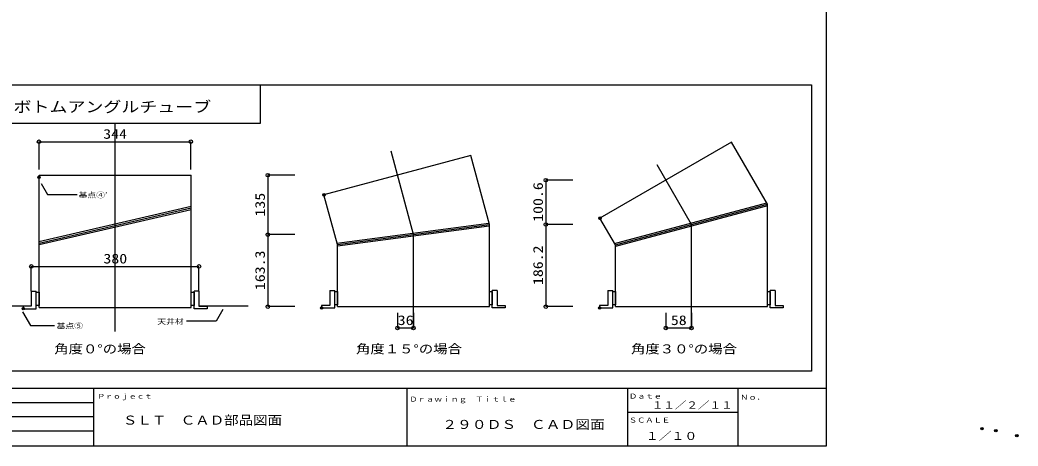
# Model space of a CAD drawing. Units: millimetres at full size. Extents: x -2254 to 2256, y -1415 to 1415.
# Drawn here: x -5 to 2256, y -1415 to -449 of the extents above; entities that cross this region are included whole.
import ezdxf
from ezdxf.enums import TextEntityAlignment as Align

# ---------------------------------------------------------------- set-up
doc = ezdxf.new("R2010")
doc.units = ezdxf.units.MM
doc.header["$LTSCALE"] = 11
doc.header["$PDMODE"] = 32
doc.header["$PDSIZE"] = 5.5
for name, color, linetype in [('0-3___', 6, 'Continuous'), ('0-4___-1', 6, 'Continuous'), ('F-F', 6, 'Continuous')]:
    doc.layers.add(name, color=color, linetype=linetype)
doc.styles.add('ＭＳ ゴシック', font='')
doc.styles.get('ＭＳ ゴシック').set_extended_font_data('MS Gothic')

msp = doc.modelspace()

# ---------------------------------------------------------------- linework, layer by layer
at = {"layer": '0-3___'}
for p, q in [((210.17, -1155.53), (210.17, -684.53)), ((37.75, -787.49), (37.75, -724.6)), ((37.75, -724.78), (381.75, -724.78)), ((381.75, -787.49), (381.75, -724.6)), ((617.81, -800.51), (556.13, -800.51)), ((556.31, -800.51), (556.31, -935.51)), ((1247.81, -812.01), (1186.13, -812.01)), ((1186.31, -812.01), (1186.31, -912.61)), ((1247.75, -912.61), (1186.06, -912.61)), ((1247.75, -912.61), (1186.13, -912.61)), ((1186.24, -912.61), (1186.24, -1098.81)), ((617.75, -935.51), (556.06, -935.51)), ((617.75, -935.51), (556.13, -935.51)), ((556.24, -935.51), (556.24, -1098.81)), ((696.75, -1062.21), (696.75, -1096.02)), ((696.75, -1062.21), (707.88, -1062.21)), ((707.88, -1101.71), (707.88, -1062.21)), ((1064.65, -1101.71), (1064.65, -1062.21)), ((1075.78, -1062.21), (1064.65, -1062.21)), ((1075.78, -1062.21), (1075.78, -1096.02)), ((1326.75, -1062.21), (1326.75, -1096.02)), ((1326.75, -1062.21), (1337.88, -1062.21)), ((1337.88, -1101.71), (1337.88, -1062.21)), ((1694.65, -1101.71), (1694.65, -1062.21)), ((1705.78, -1062.21), (1694.65, -1062.21)), ((1705.78, -1062.21), (1705.78, -1096.02)), ((20.15, -1063.93), (20.15, -1097.74)), ((20.15, -1063.93), (31.28, -1063.93)), ((31.28, -1103.43), (31.28, -1063.93)), ((389.05, -1103.43), (389.05, -1063.93)), ((400.18, -1063.93), (389.05, -1063.93)), ((400.18, -1063.93), (400.18, -1097.74)), ((1.56, -1097.74), (1.56, -1103.43)), ((20.15, -1097.74), (1.56, -1097.74)), ((1.56, -1103.43), (31.28, -1103.43)), ((418.77, -1103.43), (389.05, -1103.43)), ((400.18, -1097.74), (418.77, -1097.74)), ((418.77, -1097.74), (418.77, -1103.43)), ((617.75, -1098.81), (556.06, -1098.81)), ((678.16, -1096.02), (678.16, -1101.71)), ((696.75, -1096.02), (678.16, -1096.02)), ((678.16, -1101.71), (707.88, -1101.71)), ((1094.37, -1101.71), (1064.65, -1101.71)), ((1075.78, -1096.02), (1094.37, -1096.02)), ((1094.37, -1096.02), (1094.37, -1101.71)), ((1247.75, -1098.81), (1186.06, -1098.81)), ((1308.16, -1096.02), (1308.16, -1101.71)), ((1326.75, -1096.02), (1308.16, -1096.02)), ((1308.16, -1101.71), (1337.88, -1101.71)), ((1724.37, -1101.71), (1694.65, -1101.71)), ((1705.78, -1096.02), (1724.37, -1096.02)), ((1724.37, -1096.02), (1724.37, -1101.71)), ((850.26, -1112.96), (850.26, -1147.45)), ((886.26, -1112.96), (886.26, -1147.45)), ((1458.26, -1112.96), (1458.26, -1147.45)), ((1516.26, -1112.96), (1516.26, -1147.45)), ((886.26, -1147.27), (850.26, -1147.27)), ((1516.26, -1147.27), (1458.26, -1147.27)), ((-1247.56, -1315.86), (161.3, -1315.86)), ((-1246.31, -1348.26), (161.3, -1348.26)), ((-1247.56, -1380.67), (161.3, -1380.67))]:
    msp.add_line(p, q, dxfattribs=at)
at = {"layer": '0-3___', "color": 3}
for p, q in [((20.15, -1097.74), (-91.34, -1097.74)), ((511.67, -1097.74), (400.18, -1097.74)), ((-2183.7, -1283.45), (1821.3, -1283.45)), ((161.3, -1283.45), (161.3, -1413.07)), ((871.3, -1283.45), (871.3, -1413.07)), ((1621.3, -1283.45), (1621.3, -1413.07))]:
    msp.add_line(p, q, dxfattribs=at)
at = {"layer": '0-3___', "color": 134}
for p, q in [((1371.3, -1283.45), (1371.3, -1413.07)), ((1371.3, -1338.26), (1621.3, -1338.26))]:
    msp.add_line(p, q, dxfattribs=at)
at = {"layer": '0-3___', "color": 3}
msp.add_lwpolyline([(-2253.7, 1415), (1821.3, 1415), (1821.3, -1415), (-2253.7, -1415)], close=True, dxfattribs=at)
at = {"layer": '0-3___'}
for points in [[(-163.34, -595.53), (1788.66, -595.53), (1788.66, -1245.53), (-163.34, -1245.53)], [(-163.34, -595.53), (538.66, -595.53), (538.66, -683.53), (-163.34, -683.53)], [(31.28, -1066.09), (37.77, -1066.09), (37.77, -1096.2), (31.28, -1096.2)], [(382.57, -1066.09), (389.05, -1066.09), (389.05, -1096.2), (382.57, -1096.2)], [(707.88, -1064.37), (713.86, -1064.37), (713.86, -1094.49), (707.88, -1094.49)], [(1058.66, -1064.37), (1064.65, -1064.37), (1064.65, -1094.49), (1058.66, -1094.49)], [(1337.88, -1064.37), (1343.86, -1064.37), (1343.86, -1094.49), (1337.88, -1094.49)], [(1688.66, -1064.37), (1694.65, -1064.37), (1694.65, -1094.49), (1688.66, -1094.49)]]:
    msp.add_lwpolyline(points, close=True, dxfattribs=at)
for points in [[(886.26, -1146.81), (886.26, -935.52), (835.53, -746.24)], [(1516.26, -1146.81), (1516.26, -912.61), (1438.26, -777.53)], [(42.63, -819.25), (57.23, -844.53), (124.21, -844.53)], [(454.31, -1105.53), (439.3, -1131.53), (372.32, -1131.53)], [(0.49, -1110.35), (18.39, -1141.35), (72.53, -1141.35)]]:
    msp.add_lwpolyline(points, dxfattribs=at)
at = {"layer": '0-3___', "color": 3}
msp.add_lwpolyline([(-2253.7, -1283.45), (1821.3, -1283.45), (1821.3, -1413.07)], dxfattribs=at)
at = {"layer": '0-3___'}
for centre in [(37.75, -724.78), (381.75, -724.78), (556.31, -800.51), (1186.31, -812.01), (1186.24, -912.61), (1186.31, -912.61), (556.24, -935.51), (556.31, -935.51), (556.24, -1098.81), (1186.24, -1098.81), (850.26, -1147.27), (886.26, -1147.27), (1458.26, -1147.27), (1516.26, -1147.27)]:
    msp.add_circle(centre, 4, dxfattribs=at)
for p in [(37.77, -805.53), (683.57, -845.22), (1308.86, -898.2), (2.06, -1103.43), (678.16, -1101.71), (1308.16, -1101.71)]:
    msp.add_point(p, dxfattribs=at)
at = {"layer": '0-4___-1'}
for p, q in [((20.15, -1063.87), (20.15, -1007.42)), ((20.15, -1007.6), (400.18, -1007.6)), ((400.18, -1063.87), (400.18, -1007.42))]:
    msp.add_line(p, q, dxfattribs=at)
for centre in [(20.15, -1007.6), (400.18, -1007.6)]:
    msp.add_circle(centre, 4, dxfattribs=at)
at = {"layer": 'F-F'}
for p, q in [((1607.45, -725.76), (1308.86, -898.2)), ((1688.66, -866.41), (1607.45, -725.76)), ((1016.61, -755.94), (683.57, -845.22)), ((1058.66, -912.81), (1016.61, -755.94)), ((683.94, -845.12), (683.57, -845.22)), ((713.86, -958.23), (683.57, -845.22)), ((382.57, -872.07), (37.48, -952.09)), ((382.57, -875.53), (37.77, -955.49)), ((382.57, -879.01), (38.05, -958.9)), ((1342.24, -955.76), (1686.92, -863.38)), ((1343.86, -958.81), (1688.66, -866.41)), ((1688.66, -869.92), (1344.27, -962.22)), ((1309.19, -898.01), (1308.86, -898.2)), ((1343.86, -958.81), (1308.86, -898.2)), ((712.98, -954.94), (1057.33, -909.59)), ((713.86, -958.23), (1058.66, -912.81)), ((1058.21, -916.29), (713.86, -961.65)), ((713.86, -1098.81), (713.86, -958.23)), ((1343.86, -1098.81), (1343.86, -958.81))]:
    msp.add_line(p, q, dxfattribs=at)
for points in [[(37.77, -1100.53), (382.57, -1100.53), (382.57, -800.53)], [(37.77, -1100.53), (37.77, -800.53), (382.57, -800.53)], [(1343.86, -1098.81), (1688.66, -1098.81), (1688.66, -866.41)], [(713.86, -1098.81), (1058.66, -1098.81), (1058.66, -912.81)]]:
    msp.add_lwpolyline(points, dxfattribs=at)
at = {"layer": 'F-F', "color": 134}
for p in [(2174.69, -1375.8), (2206.15, -1380.02), (2253.7, -1391.55)]:
    msp.add_point(p, dxfattribs=at)

# ---------------------------------------------------------------- texts
at = {"layer": '0-3___', "style": 'ＭＳ ゴシック', "width": 1.2}
for s, height, p in [('［５］ボトムアングルチューブ', 24.89, (-142.34, -665.53)), ('344', 21.99, (183.28, -724.69)), ('基点④’', 11.94, (127.21, -855.3)), ('天井材', 11.94, (305.6, -1142.3)), ('36', 21.99, (850.62, -1147.18)), ('58', 21.99, (1469.62, -1147.18)), ('基点⑤', 11.94, (77.37, -1152.12)), ('角度０°の場合', 19.9, (72.36, -1210.81)), ('角度１５°の場合', 19.9, (756.19, -1210.81)), ('角度３０°の場合', 19.9, (1379.37, -1210.81))]:
    msp.add_text(s, height=height, dxfattribs=at).set_placement(p, align=Align.BOTTOM_LEFT)
for s, p in [('100.6', (1186.22, -906.43)), ('135', (556.22, -894.48)), ('186.2', (1186.15, -1049.83)), ('163.3', (556.15, -1061.28))]:
    msp.add_text(s, height=21.99, rotation=90, dxfattribs=at).set_placement(p, align=Align.BOTTOM_LEFT)
at = {"layer": '0-3___', "color": 134, "style": 'ＭＳ ゴシック', "width": 1.2}
for s, height, p in [('Ｐｒｏｊｅｃｔ', 10.61, (169.79, -1310.77)), ('Ｄｒａｗｉｎｇ\u3000Ｔｉｔｌｅ', 11.11, (877.03, -1317.62)), ('Ｄａｔｅ', 11.11, (1374.78, -1310.77)), ('１１／２／１１', 16, (1426.33, -1334.87)), ('Ｎｏ．', 11.11, (1626.8, -1313.29)), ('ＳＬＴ\u3000ＣＡＤ部品図面', 20.04, (227.72, -1372.51)), ('２９０ＤＳ\u3000ＣＡＤ図面', 20.46, (951.68, -1382.33)), ('ＳＣＡＬＥ', 11.11, (1374.49, -1365.12)), ('１／１０', 17.78, (1413.1, -1406.54))]:
    msp.add_text(s, height=height, dxfattribs=at).set_placement(p, align=Align.BOTTOM_LEFT)
at = {"layer": '0-4___-1', "style": 'ＭＳ ゴシック', "width": 1.2}
msp.add_text('380', height=21.99, dxfattribs=at).set_placement((183.69, -1007.51), align=Align.BOTTOM_LEFT)

doc.saveas('drawing.dxf')
